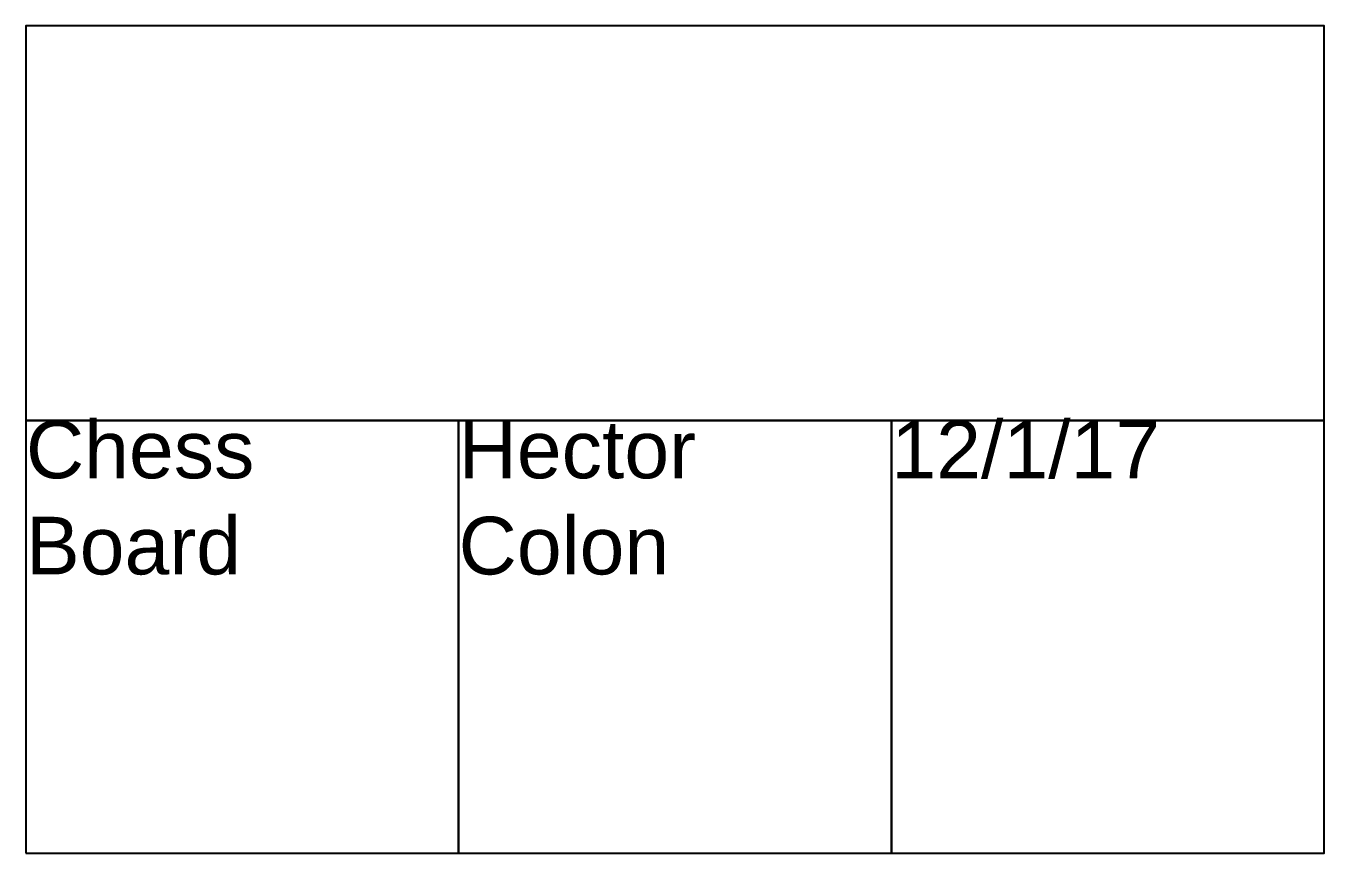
# Model space of a CAD drawing. Header units: centimetres. Extents: x -79 to 365, y -14 to 140.
# Drawn here: x 356.31 to 365.31, y 77.32 to 83.06 of the extents above; entities that cross this region are included whole.
import ezdxf

# ---------------------------------------------------------------- set-up
doc = ezdxf.new("R2010")
doc.units = ezdxf.units.CM
doc.header["$MEASUREMENT"] = 0
doc.styles.get("Standard").update_dxf_attribs({"font": 'arial.ttf'})

msp = doc.modelspace()

# ---------------------------------------------------------------- linework, layer by layer
for points in [[(356.31305, 80.31924), (365.31305, 80.31924), (365.31305, 83.05768), (356.31305, 83.05768)], [(356.31305, 77.31924), (359.31305, 77.31924), (359.31305, 80.31924), (356.31305, 80.31924)], [(359.31305, 77.31924), (362.31305, 77.31924), (362.31305, 80.31924), (359.31305, 80.31924)], [(362.31305, 77.31924), (365.31305, 77.31924), (365.31305, 80.31924), (362.31305, 80.31924)]]:
    msp.add_lwpolyline(points, close=True)

# ---------------------------------------------------------------- texts
at = {"char_height": 0.4, "attachment_point": 1}
for s, insert in [('Chess \\PBoard', (356.31305, 80.31924)), ('Hector Colon', (359.31305, 80.31924)), ('12/1/17', (362.31305, 80.31924))]:
    msp.add_mtext_dynamic_manual_height_columns(s, width=3, gutter_width=1, heights=[0], dxfattribs=dict(at, insert=insert))

doc.saveas('drawing.dxf')
